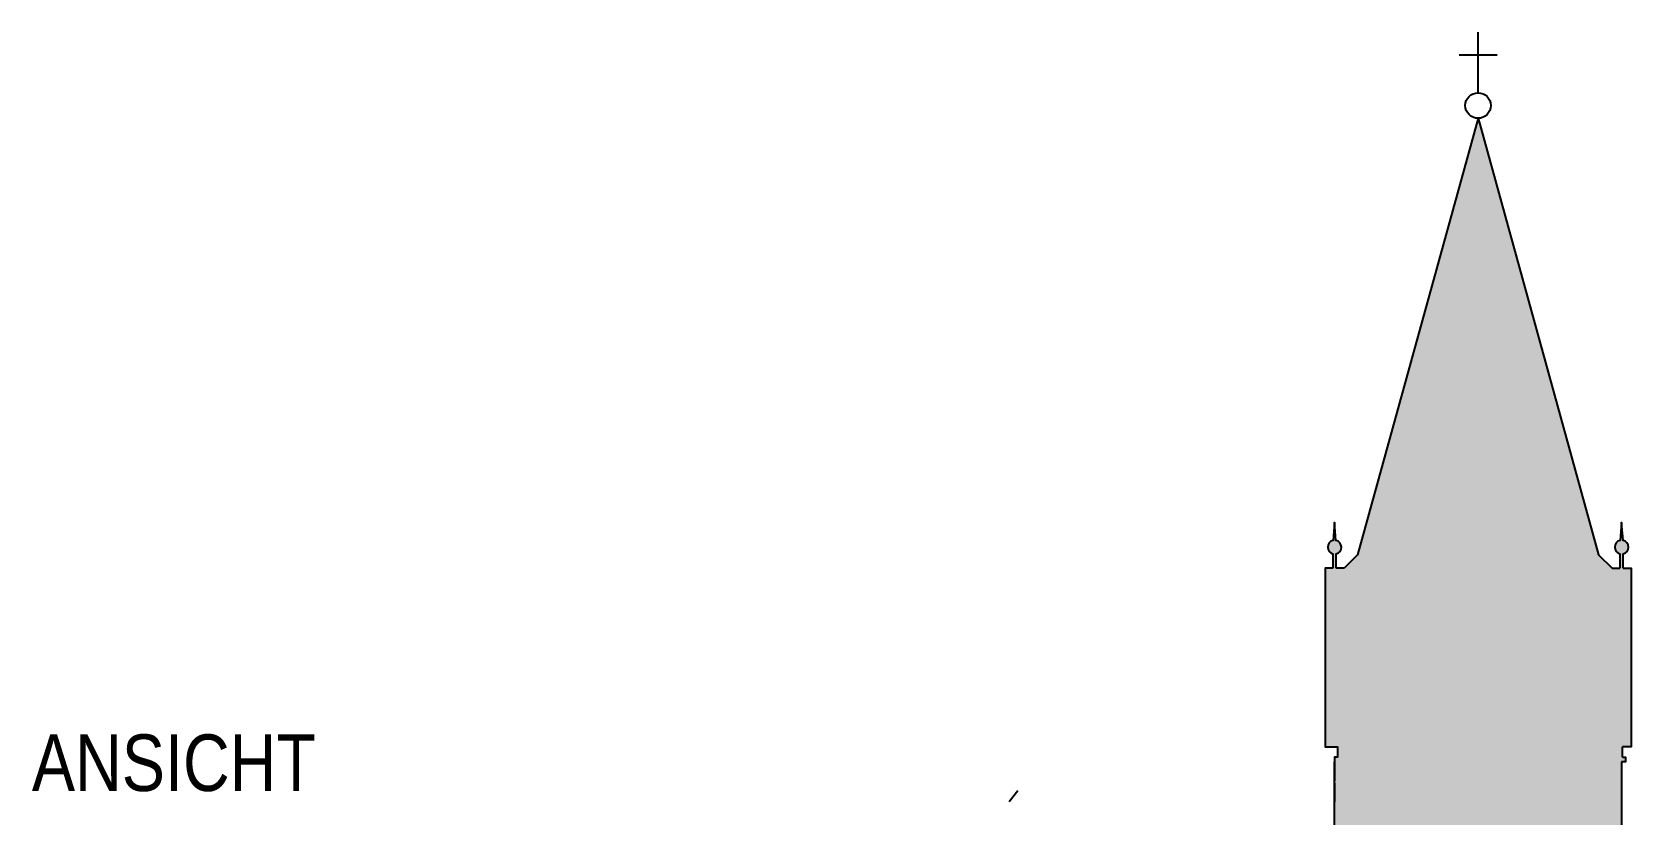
# Model space of a CAD drawing. Header units: metres. Extents: x 2773 to 296211, y -82189 to 61223.
# Drawn here: x 87909 to 116235, y 19126 to 32973 of the extents above; entities that cross this region are included whole.
import ezdxf

# ---------------------------------------------------------------- set-up
doc = ezdxf.new("R2010")
doc.units = ezdxf.units.M
doc.header["$LTSCALE"] = 0.5
for name, color, linetype in [('AM_6', 7, 'Continuous'), ('KON_025', 1, 'Continuous'), ('KON_SCHRAFF', 1, 'Continuous')]:
    doc.layers.add(name, color=color, linetype=linetype)
doc.styles.add('Arial Narrow 3 skalliert', font='ARIALN.TTF', dxfattribs={"height": 3})

msp = doc.modelspace()

# ---------------------------------------------------------------- hatches: boundary and pattern name
at = {"layer": 'KON_025', "true_color": 0xc7c8ca, "transparency": 33554493}
h = msp.add_hatch(color=9, dxfattribs=at)
h.dxf.hatch_style = 1
h.paths.add_polyline_path([(116134.37, 16069.07), (116134.37, 16270.49), (116201.51, 16270.49), (116201.51, 16304.06), (116033.66, 16371.2), (116033.66, 16404.77), (116033.66, 20063.99), (116100.8, 20063.99), (116100.8, 20147.92), (116050.44, 20147.92), (116050.44, 20332.55), (116201.51, 20332.55), (116201.51, 20466.84), (116201.51, 23491.95), (116063.17, 23491.95), (116063.17, 23744.91, 0.79455858), (116059.11, 23981.82), (116033.66, 24297.64), (116008.21, 23981.82, 0.79455858), (116004.15, 23744.91), (116004.15, 23491.95), (115865.81, 23491.95), (115625.87, 23728.84), (113494.28, 31448.22), (111362.7, 23728.84), (111122.76, 23491.95), (110984.41, 23491.95), (110984.41, 23744.91, 0.79455858), (110980.36, 23981.82), (110954.9, 24297.64), (110929.45, 23981.82, 0.79455858), (110925.39, 23744.91), (110925.39, 23491.95), (110787.05, 23491.95), (110787.05, 20466.84), (110787.05, 20332.55), (111005.26, 20332.55), (111005.26, 20147.92), (110954.9, 20147.92), (110954.9, 20063.99), (110954.9, 17076.19), (95510.83, 17076.19), (94584.01, 14177.7), (94968.02, 14480.76), (105218.02, 14480.76), (109506.17, 11093.41), (109506.17, 10947.64), (109468.02, 10977.65), (109468.02, 8160.76), (109318.02, 8160.76), (109318.02, 4748.68), (110275, 4721.38), (110736.05, 4738.24), (112009, 4854.8), (112716.03, 4854.8), (114234.13, 4653.48), (116235.08, 4556.11), (116235.08, 10764.88)])

# ---------------------------------------------------------------- linework, layer by layer
at = {"layer": 'KON_025'}
for points in [[(113494.28, 31899.17), (113494.28, 32973.43)], [(113158.57, 32570.59), (113829.99, 32570.59)], [(113494.28, 31448.22), (111362.7, 23728.84), (111122.76, 23491.95)], [(113494.28, 31448.22), (115625.87, 23728.84), (115865.81, 23491.95)], [(110925.39, 23491.95), (110787.05, 23491.95), (110787.05, 20466.84)], [(111122.76, 23491.95), (110984.41, 23491.95)], [(115865.81, 23491.95), (116004.15, 23491.95)], [(116063.17, 23491.95), (116201.51, 23491.95), (116201.51, 20466.84)], [(110787.05, 20466.84), (110787.05, 20332.55), (111005.26, 20332.55)], [(110787.05, 20466.84), (110787.05, 20332.55), (111005.26, 20332.55), (111005.26, 20147.92), (110954.9, 20147.92), (110954.9, 20063.99)], [(116201.51, 20466.84), (116201.51, 20332.55), (116050.44, 20332.55)], [(111005.26, 20147.92), (110954.9, 20147.92), (110954.9, 20063.99)], [(116050.44, 20147.92), (116100.8, 20147.92), (116100.8, 20063.99), (116033.66, 20063.99)], [(110954.9, 20063.99), (110954.9, 19728.28)], [(110954.9, 17076.19), (110954.9, 20063.99)], [(116033.66, 20063.99), (116033.66, 19728.28)], [(116033.66, 20063.99), (116033.66, 16404.77)], [(110954.9, 19694.71), (110954.9, 19359)]]:
    msp.add_lwpolyline(points, dxfattribs=at)
for points in [[(110984.41, 23491.95), (110984.41, 23744.91, 0.79455858), (110980.36, 23981.82), (110954.9, 24297.64), (110929.45, 23981.82, 0.79455858), (110925.39, 23744.91), (110925.39, 23491.95)], [(116063.17, 23491.95), (116063.17, 23744.91, 0.79455858), (116059.11, 23981.82), (116033.66, 24297.64), (116008.21, 23981.82, 0.79455858), (116004.15, 23744.91), (116004.15, 23491.95)]]:
    msp.add_lwpolyline(points, format="xyb", dxfattribs=at)
msp.add_circle((113494.28, 31673.69), 225.48, dxfattribs=at)
at = {"layer": 'KON_SCHRAFF'}
for points in [[(116050.44, 20147.92), (116050.44, 20332.55)], [(105200.05, 19363.4), (105352.86, 19557.69)]]:
    msp.add_lwpolyline(points, dxfattribs=at)

# ---------------------------------------------------------------- texts
at = {"layer": 'AM_6', "insert": (87907.3, 20550.55), "char_height": 1000, "width": 8521.8574, "attachment_point": 1, "style": 'Arial Narrow 3 skalliert'}
msp.add_mtext('ANSICHT', dxfattribs=at)

doc.saveas('drawing.dxf')
